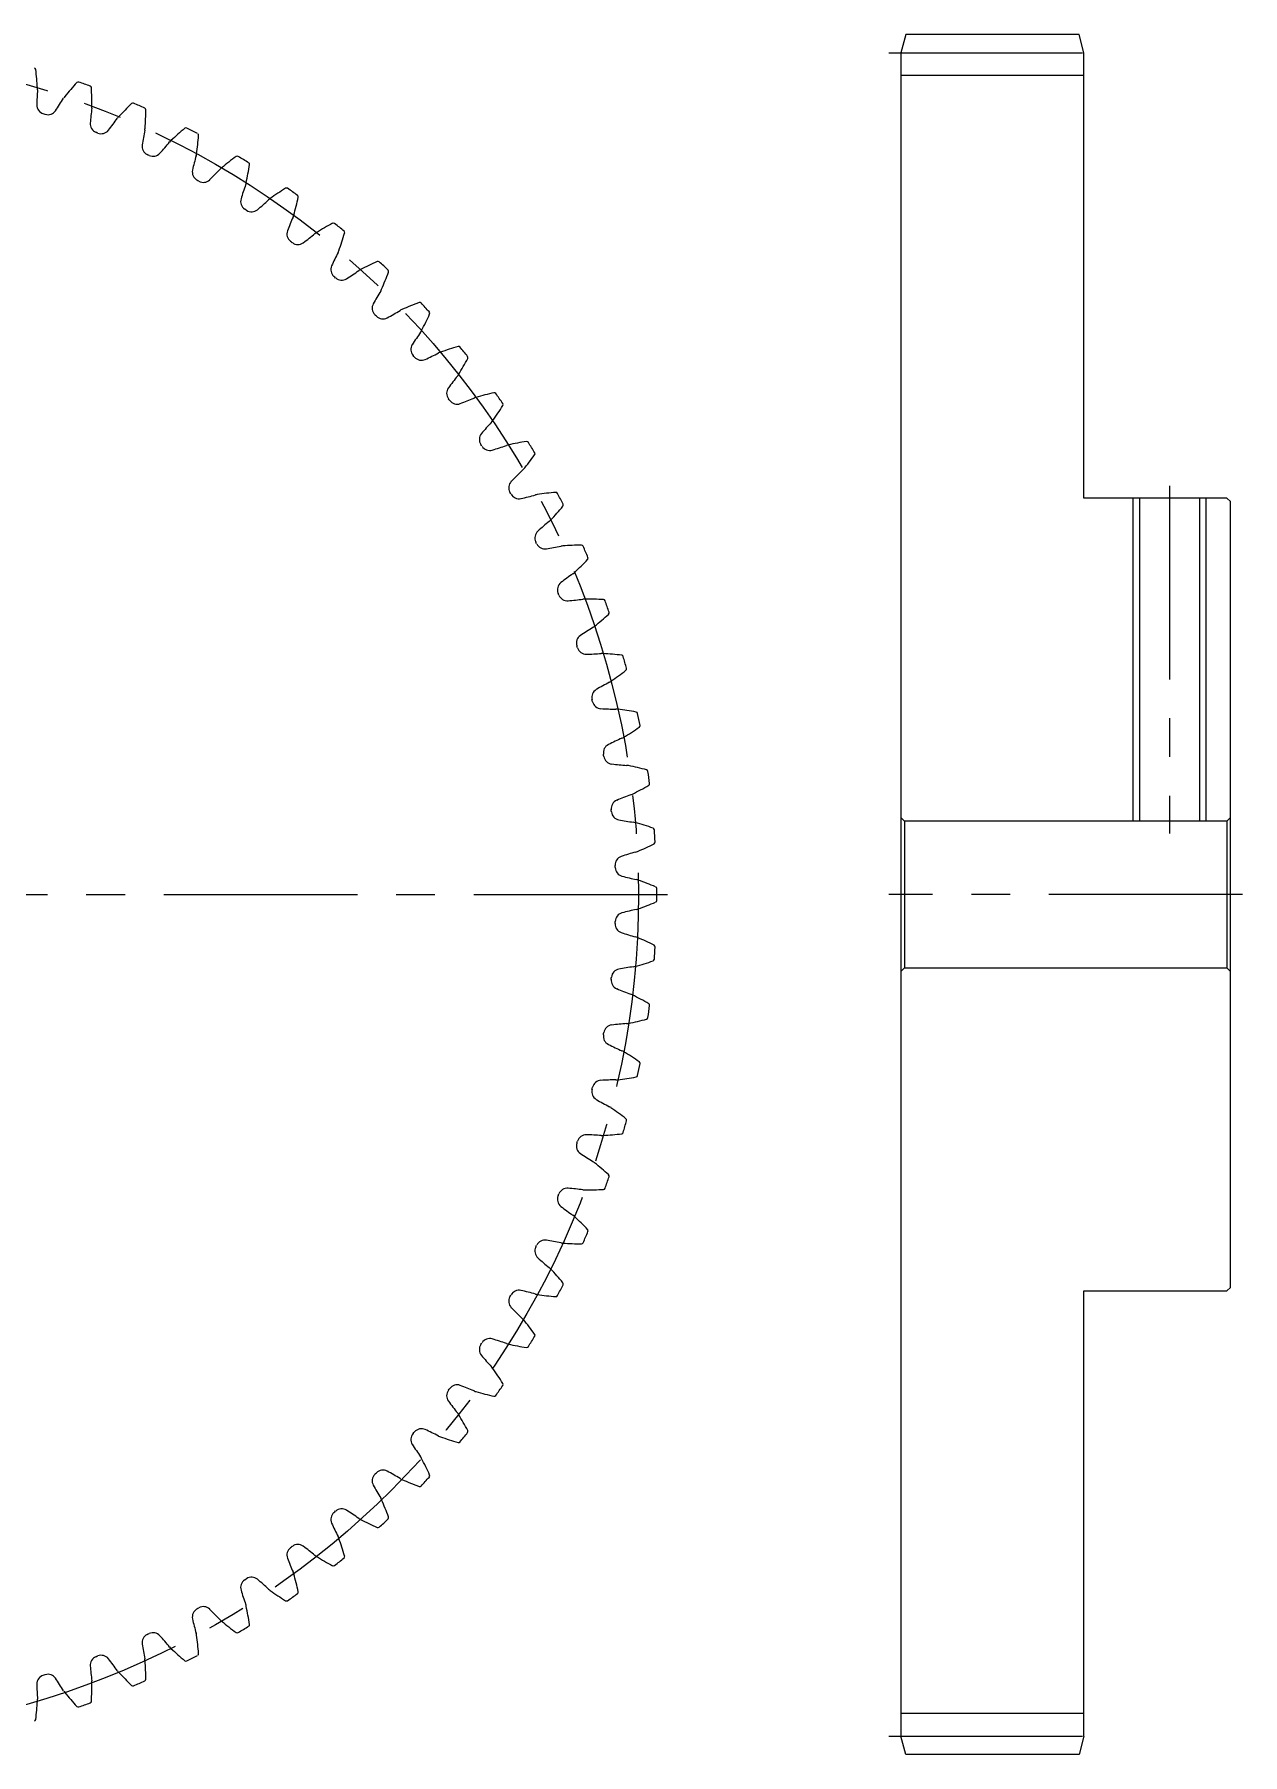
# Model space of a CAD drawing. Extents: x -1 to 189, y -8 to 152.
# Drawn here: x 90 to 189, y 10 to 151 of the extents above; entities that cross this region are included whole.
import ezdxf

# ---------------------------------------------------------------- set-up
doc = ezdxf.new("R2010")
doc.units = 0
doc.header["$LTSCALE"] = 0.5
doc.linetypes.add('CENTER', pattern=[50.8, 31.75, -6.35, 6.35, -6.35])
for name, color, linetype in [('MSM_CENTER', 1, 'CENTER'), ('MSM_CONTINUOUS', 7, 'CONTINUOUS'), ('MSM_NARROW', 5, 'CONTINUOUS')]:
    doc.layers.add(name, color=color, linetype=linetype)

msp = doc.modelspace()

# ---------------------------------------------------------------- linework, layer by layer
at = {"layer": 'MSM_CENTER'}
for p, q in [((160, 149.5), (177, 149.5)), ((183, 114), (183, 85.5)), ((-1, 80.5), (142, 80.5)), ((189, 80.5), (160, 80.5)), ((160, 11.5), (177, 11.5))]:
    msp.add_line(p, q, dxfattribs=at)
msp.add_circle((70.5, 80.5), 69, dxfattribs=at)
at = {"layer": 'MSM_CONTINUOUS'}
for p, q in [((161.4, 151), (161, 149.5)), ((175.6, 151), (161.4, 151)), ((176, 149.5), (175.6, 151)), ((161, 149.5), (161, 11.5)), ((176, 113), (176, 149.5)), ((176, 147.62), (161, 147.62)), ((187.7, 113), (176, 113)), ((180.54, 113), (180.54, 86.5)), ((185.46, 113), (185.46, 86.5)), ((188, 112.7), (187.7, 113)), ((188, 48.3), (188, 112.7)), ((161, 86.8), (161.3, 86.5)), ((161.3, 86.5), (161.3, 74.5)), ((187.7, 86.5), (161.3, 86.5)), ((187.7, 86.5), (188, 86.8)), ((187.7, 86.5), (187.7, 74.5)), ((161.3, 74.5), (161, 74.2)), ((161.3, 74.5), (187.7, 74.5)), ((188, 74.2), (187.7, 74.5)), ((176, 11.5), (176, 48)), ((176, 48), (187.7, 48)), ((187.7, 48), (188, 48.3)), ((176, 13.37), (161, 13.37)), ((161.4, 10), (161, 11.5)), ((176, 11.5), (175.6, 10)), ((175.6, 10), (161.4, 10))]:
    msp.add_line(p, q, dxfattribs=at)
for centre, radius, start, end in [((89.96, 148.11), 0.15, 7.1475, 73.9418), ((67.29, 145.26), 23, 3.3696, 7.1475), ((110.47, 131.56), 23, 137.6351, 141.413), ((93.59, 146.95), 0.15, 70.8408, 137.6351), ((70.5, 80.5), 70.5, 70.0287, 70.8408), ((94.53, 146.62), 0.15, 3.2344, 70.0287), ((110.64, 145), 20.44, 175.9328, 179.3562), ((90.95, 145.22), 0.75, 179.3562, 252.4682), ((89, 146.54), 1.25, 355.8787, 3.3696), ((74.9, 156.34), 20.44, 325.4264, 328.8498), ((93.47, 145.12), 1.25, 141.413, 148.9039), ((71.71, 145.33), 23, 359.4565, 3.2344), ((113.86, 128.71), 23, 133.7221, 137.5), ((98.07, 145.22), 0.15, 66.9278, 133.7221), ((70.5, 80.5), 70.5, 66.1157, 66.9278), ((70.5, 80.5), 67.12, 72.3144, 72.4682), ((91.12, 145.17), 0.75, 252.3144, 325.4264), ((114.95, 142.11), 20.44, 172.0197, 175.4432), ((93.47, 145.12), 1.25, 351.9657, 359.4565), ((80.07, 155.87), 20.44, 321.5133, 324.9368), ((97.82, 143.41), 1.25, 137.5, 144.9909), ((98.98, 144.83), 0.15, 359.3214, 66.1157), ((76.14, 145.1), 23, 355.5435, 359.3214), ((95.32, 143.68), 0.75, 175.4432, 248.5552), ((70.5, 80.5), 67.12, 68.4013, 68.5552), ((95.48, 143.61), 0.75, 248.4014, 321.5133), ((119.05, 138.93), 20.44, 168.1067, 171.5301), ((97.82, 143.41), 1.25, 348.0526, 355.5435), ((117.05, 125.64), 23, 129.809, 133.587), ((102.42, 143.19), 0.15, 63.0148, 129.809), ((70.5, 80.5), 70.5, 62.2026, 63.0148), ((80.53, 144.56), 23, 351.6304, 355.4084), ((103.31, 142.73), 0.15, 355.4084, 62.2026), ((99.57, 141.84), 0.75, 171.5301, 244.6421), ((70.5, 80.5), 67.12, 64.4883, 64.6421), ((99.73, 141.76), 0.75, 244.4883, 317.6003), ((85.19, 155.04), 20.44, 317.6003, 321.0237), ((102.05, 141.39), 1.25, 133.587, 141.0778), ((122.92, 135.49), 20.44, 164.1937, 167.6171), ((102.05, 141.39), 1.25, 344.1396, 351.6304), ((106.63, 140.87), 0.15, 59.1017, 125.896), ((103.69, 139.71), 0.75, 167.6171, 240.7291), ((90.24, 153.86), 20.44, 313.6873, 317.1107), ((106.14, 139.1), 1.25, 129.6739, 137.1648), ((120.02, 122.36), 23, 125.896, 129.6739), ((70.5, 80.5), 70.5, 58.2896, 59.1017), ((84.88, 143.73), 23, 347.7174, 351.4953), ((107.48, 140.35), 0.15, 351.4953, 58.2896), ((70.5, 80.5), 67.12, 60.5753, 60.7291), ((103.85, 139.62), 0.75, 240.5753, 313.6873), ((126.55, 131.78), 20.44, 160.2806, 163.7041), ((106.14, 139.1), 1.25, 340.2265, 347.7174), ((122.76, 118.88), 23, 121.9829, 125.7609), ((110.66, 138.26), 0.15, 55.1887, 121.9829), ((70.5, 80.5), 70.5, 54.3765, 55.1887), ((107.65, 137.31), 0.75, 163.7041, 236.816), ((95.2, 152.34), 20.44, 309.7742, 313.1977), ((110.05, 136.53), 1.25, 125.7609, 133.2517), ((89.16, 142.6), 23, 343.8043, 347.5823), ((111.48, 137.68), 0.15, 347.5824, 54.3765), ((70.5, 80.5), 67.12, 56.6622, 56.816), ((107.8, 137.21), 0.75, 236.6623, 309.7742), ((129.92, 127.83), 20.44, 156.3676, 159.791), ((110.05, 136.53), 1.25, 336.3135, 343.8043), ((125.26, 115.22), 23, 118.0699, 121.8478), ((114.51, 135.38), 0.15, 51.2756, 118.0699), ((70.5, 80.5), 70.5, 50.4635, 51.2756), ((111.44, 134.64), 0.75, 159.791, 232.903), ((70.5, 80.5), 67.12, 52.7492, 52.903), ((100.05, 150.49), 20.44, 305.8612, 309.2846), ((113.78, 133.7), 1.25, 121.8478, 129.3387), ((93.35, 141.18), 23, 339.8913, 343.6692), ((115.28, 134.76), 0.15, 343.6692, 50.4635), ((111.59, 134.53), 0.75, 232.7492, 305.8612), ((133.01, 123.67), 20.44, 152.4545, 155.878), ((113.78, 133.7), 1.25, 332.4004, 339.8913), ((115.04, 131.72), 0.75, 155.878, 228.99), ((70.5, 80.5), 67.12, 48.8361, 48.99), ((104.75, 148.31), 20.44, 301.9481, 305.3716), ((117.31, 130.62), 1.25, 117.9348, 125.4256), ((127.5, 111.4), 23, 114.1569, 117.9348), ((118.15, 132.25), 0.15, 47.3626, 114.1569), ((70.5, 80.5), 70.5, 46.5505, 47.3626), ((97.44, 139.48), 23, 335.9783, 339.7562), ((118.88, 131.57), 0.15, 339.7563, 46.5505), ((115.18, 131.6), 0.75, 228.8362, 301.9481), ((135.81, 119.3), 20.44, 148.5415, 151.9649), ((117.31, 130.62), 1.25, 328.4874, 335.9783), ((118.43, 128.56), 0.75, 151.9649, 225.0769), ((109.3, 145.81), 20.44, 298.0351, 301.4585), ((120.62, 127.31), 1.25, 114.0217, 121.5126), ((129.48, 107.44), 23, 110.2438, 114.0217), ((121.57, 128.88), 0.15, 43.4495, 110.2438), ((70.5, 80.5), 70.5, 42.6374, 43.4495), ((70.5, 80.5), 67.12, 44.9231, 45.0769), ((118.56, 128.43), 0.75, 224.9231, 298.0351), ((101.4, 137.5), 23, 332.0652, 335.8431), ((122.25, 128.15), 0.15, 335.8431, 42.6374), ((121.6, 125.18), 0.75, 148.0519, 221.1639), ((138.31, 114.75), 20.44, 144.6284, 148.0519), ((120.62, 127.31), 1.25, 324.5744, 332.0652), ((70.5, 80.5), 67.12, 41.01, 41.1639), ((121.72, 125.04), 0.75, 221.0101, 294.122), ((113.67, 143.01), 20.44, 294.122, 297.5455), ((123.7, 123.78), 1.25, 110.1087, 117.5996), ((131.18, 103.35), 23, 106.3308, 110.1087), ((124.76, 125.28), 0.15, 39.5365, 106.3308), ((105.22, 135.26), 23, 328.1522, 331.9301), ((70.5, 80.5), 70.5, 38.7244, 39.5365), ((125.38, 124.51), 0.15, 331.9301, 38.7244), ((140.49, 110.05), 20.44, 140.7154, 144.1388), ((123.7, 123.78), 1.25, 320.6613, 328.1522), ((124.53, 121.59), 0.75, 144.1388, 217.2508), ((132.6, 99.16), 23, 102.4177, 106.1957), ((127.68, 121.48), 0.15, 35.6235, 102.4177), ((70.5, 80.5), 70.5, 34.8113, 35.6235), ((70.5, 80.5), 67.12, 37.097, 37.2508), ((124.64, 121.44), 0.75, 217.097, 290.209), ((117.83, 139.92), 20.44, 290.209, 293.6324), ((126.53, 120.05), 1.25, 106.1957, 113.6865), ((108.88, 132.76), 23, 324.2391, 328.0171), ((128.26, 120.66), 0.15, 328.0171, 34.8113), ((142.34, 105.2), 20.44, 136.8023, 140.2258), ((126.53, 120.05), 1.25, 316.7483, 324.2391), ((127.21, 117.8), 0.75, 140.2258, 213.3378), ((70.5, 80.5), 67.12, 33.184, 33.3378), ((127.31, 117.65), 0.75, 213.184, 286.2959), ((121.78, 136.55), 20.44, 286.2959, 289.7194), ((129.1, 116.14), 1.25, 102.2826, 109.7735), ((133.73, 94.88), 23, 98.5047, 102.2826), ((130.35, 117.48), 0.15, 31.7104, 98.5047), ((70.5, 80.5), 70.5, 30.8983, 31.7104), ((112.36, 130.02), 23, 320.3261, 324.104), ((130.87, 116.63), 0.15, 324.1041, 30.8983), ((129.62, 113.85), 0.75, 136.3127, 209.4247), ((143.86, 100.24), 20.44, 132.8893, 136.3127), ((129.1, 116.14), 1.25, 312.8352, 320.3261), ((70.5, 80.5), 67.12, 29.2709, 29.4247), ((129.71, 113.69), 0.75, 209.271, 282.3829), ((125.49, 132.92), 20.44, 282.3829, 285.8063), ((131.39, 112.05), 1.25, 98.3696, 105.8604), ((134.56, 90.53), 23, 94.5916, 98.3696), ((132.73, 113.31), 0.15, 27.7974, 94.5916), ((70.5, 80.5), 70.5, 26.9852, 27.7974), ((115.64, 127.05), 23, 316.413, 320.191), ((133.19, 112.42), 0.15, 320.1911, 26.9852), ((131.76, 109.73), 0.75, 132.3997, 205.5117), ((145.04, 95.19), 20.44, 128.9763, 132.3997), ((131.39, 112.05), 1.25, 308.9222, 316.413), ((70.5, 80.5), 67.12, 25.3579, 25.5117), ((131.84, 109.57), 0.75, 205.3579, 278.4699), ((128.93, 129.05), 20.44, 278.4699, 281.8933), ((133.41, 107.82), 1.25, 94.4565, 101.9474), ((135.1, 86.14), 23, 90.6786, 94.4565), ((134.83, 108.98), 0.15, 23.8843, 90.6786), ((70.5, 80.5), 70.5, 23.0722, 23.8843), ((118.71, 123.86), 23, 312.5, 316.2779), ((135.22, 108.07), 0.15, 316.2781, 23.0722), ((133.61, 105.48), 0.75, 128.4867, 201.5987), ((145.87, 90.07), 20.44, 125.0632, 128.4867), ((133.41, 107.82), 1.25, 305.0091, 312.5), ((70.5, 80.5), 67.12, 21.4448, 21.5987), ((133.68, 105.32), 0.75, 201.4449, 274.5568), ((132.11, 124.95), 20.44, 274.5568, 277.9803), ((135.12, 103.47), 1.25, 90.5435, 98.0343), ((135.33, 81.71), 23, 86.7656, 90.5435), ((136.62, 104.53), 0.15, 19.9713, 86.7656), ((70.5, 80.5), 70.5, 19.1592, 19.9713), ((121.56, 120.47), 23, 308.587, 312.3649), ((136.95, 103.59), 0.15, 312.3649, 19.1592), ((135.17, 101.12), 0.75, 124.5736, 197.6856), ((146.34, 84.9), 20.44, 121.1502, 124.5736), ((135.12, 103.47), 1.25, 301.0961, 308.587), ((70.5, 80.5), 67.12, 17.5318, 17.6856), ((135.22, 100.95), 0.75, 197.5318, 270.6438), ((135, 120.64), 20.44, 270.6438, 274.0672), ((136.54, 99), 1.25, 86.6304, 94.1213), ((135.26, 77.29), 23, 82.8525, 86.6304), ((124.16, 116.89), 23, 304.6739, 308.4518), ((138.11, 99.96), 0.15, 16.0582, 82.8525), ((70.5, 80.5), 70.5, 15.2461, 16.0582), ((138.37, 99), 0.15, 308.4518, 15.2461), ((136.42, 96.66), 0.75, 120.6606, 193.7726), ((146.47, 79.72), 20.44, 117.2371, 120.6606), ((136.54, 99), 1.25, 297.1831, 304.6739), ((70.5, 80.5), 67.12, 13.6187, 13.7726), ((136.47, 96.48), 0.75, 193.6188, 266.7307), ((137.59, 116.14), 20.44, 266.7307, 270.1542), ((137.65, 94.45), 1.25, 82.7174, 90.2082), ((134.89, 72.88), 23, 78.9395, 82.7174), ((139.28, 95.3), 0.15, 12.1452, 78.9395), ((70.5, 80.5), 70.5, 11.3331, 12.1452), ((146.24, 74.54), 20.44, 113.3241, 116.7475), ((137.65, 94.45), 1.25, 293.27, 300.7609), ((126.52, 113.15), 23, 300.7609, 304.5388), ((139.48, 94.32), 0.15, 304.5388, 11.3331), ((137.37, 92.12), 0.75, 116.7475, 189.8595), ((70.5, 80.5), 67.12, 9.7057, 9.8595), ((137.4, 91.94), 0.75, 189.7057, 262.8177), ((139.87, 111.48), 20.44, 262.8177, 266.2411), ((138.45, 89.84), 1.25, 78.8043, 86.2952), ((134.22, 68.5), 23, 75.0264, 78.8043), ((140.13, 90.57), 0.15, 8.2322, 75.0264), ((70.5, 80.5), 70.5, 7.42, 8.2322), ((128.62, 109.25), 23, 296.8478, 300.6258), ((140.26, 89.59), 0.15, 300.6259, 7.42), ((138.01, 87.53), 0.75, 112.8345, 185.9465), ((70.5, 80.5), 67.12, 5.7926, 5.9465), ((145.65, 69.38), 20.44, 109.411, 112.8345), ((138.45, 89.84), 1.25, 289.357, 296.8478), ((138.03, 87.35), 0.75, 185.7927, 258.9046), ((141.82, 106.68), 20.44, 258.9046, 262.3281), ((138.92, 85.18), 1.25, 74.8913, 82.3822), ((133.25, 64.18), 23, 71.1134, 74.8913), ((130.45, 105.21), 23, 292.9348, 296.7127), ((140.65, 85.8), 0.15, 4.3191, 71.1134), ((140.72, 84.8), 0.15, 296.7127, 3.507), ((70.5, 80.5), 70.5, 3.507, 4.3191), ((138.33, 82.91), 0.75, 108.9214, 182.0334), ((144.72, 64.28), 20.44, 105.498, 108.9214), ((138.92, 85.18), 1.25, 285.4439, 292.9348), ((70.5, 80.5), 67.12, 1.8796, 2.0334), ((138.34, 82.73), 0.75, 181.8796, 254.9916), ((143.44, 101.75), 20.44, 254.9916, 258.415), ((139.08, 80.5), 1.25, 70.9783, 78.4691), ((131.99, 59.93), 23, 67.2003, 70.9783), ((140.85, 81), 0.15, 0.4061, 67.2003), ((70.5, 80.5), 70.5, 359.5939, 0.4061), ((138.34, 78.27), 0.75, 105.0084, 178.1204), ((143.44, 59.25), 20.44, 101.585, 105.0084), ((139.08, 80.5), 1.25, 281.5309, 289.0217), ((131.99, 101.07), 23, 289.0217, 292.7997), ((140.85, 80), 0.15, 292.7998, 359.5939), ((70.5, 80.5), 67.12, 357.9666, 358.1204), ((138.33, 78.09), 0.75, 177.9666, 251.0786), ((144.72, 96.72), 20.44, 251.0786, 254.502), ((138.92, 75.82), 1.25, 67.0652, 74.5561), ((130.45, 55.79), 23, 63.2873, 67.0652), ((140.72, 76.2), 0.15, 356.493, 63.2873), ((70.5, 80.5), 70.5, 355.6809, 356.493), ((133.25, 96.82), 23, 285.1087, 288.8866), ((140.65, 75.2), 0.15, 288.8868, 355.6809), ((70.5, 80.5), 67.12, 354.0535, 354.2074), ((138.01, 73.47), 0.75, 174.0536, 247.1655), ((138.03, 73.65), 0.75, 101.0954, 174.2074), ((141.82, 54.32), 20.44, 97.6719, 101.0954), ((138.92, 75.82), 1.25, 277.6178, 285.1087), ((145.65, 91.62), 20.44, 247.1655, 250.589), ((138.45, 71.16), 1.25, 63.1522, 70.643), ((128.62, 51.75), 23, 59.3742, 63.1522), ((70.5, 80.5), 70.5, 351.7678, 352.58), ((140.26, 71.41), 0.15, 352.58, 59.3742), ((70.5, 80.5), 67.12, 350.1405, 350.2943), ((137.4, 69.06), 0.75, 97.1823, 170.2943), ((139.87, 49.52), 20.44, 93.7589, 97.1823), ((138.45, 71.16), 1.25, 273.7048, 281.1957), ((134.22, 92.5), 23, 281.1957, 284.9736), ((140.13, 70.43), 0.15, 284.9736, 351.7678), ((137.37, 68.88), 0.75, 170.1405, 243.2525), ((146.24, 86.46), 20.44, 243.2525, 246.6759), ((137.65, 66.55), 1.25, 59.2391, 66.73), ((126.52, 47.85), 23, 55.4612, 59.2391), ((70.5, 80.5), 70.5, 347.8548, 348.6669), ((139.48, 66.68), 0.15, 348.6669, 55.4612), ((136.47, 64.52), 0.75, 93.2693, 166.3813), ((137.59, 44.86), 20.44, 89.8458, 93.2693), ((137.65, 66.55), 1.25, 269.7918, 277.2826), ((134.89, 88.12), 23, 277.2826, 281.0605), ((139.28, 65.7), 0.15, 281.0605, 347.8548), ((136.42, 64.34), 0.75, 166.2275, 239.3394), ((70.5, 80.5), 67.12, 346.2274, 346.3813), ((146.47, 81.28), 20.44, 239.3394, 242.7629), ((136.54, 62), 1.25, 55.3261, 62.8169), ((124.16, 44.11), 23, 51.5482, 55.3261), ((138.37, 62), 0.15, 344.7539, 51.5482), ((135.22, 60.05), 0.75, 89.3562, 162.4682), ((135, 40.36), 20.44, 85.9328, 89.3562), ((136.54, 62), 1.25, 265.8787, 273.3696), ((135.26, 83.71), 23, 273.3696, 277.1475), ((138.11, 61.04), 0.15, 277.1476, 343.9418), ((70.5, 80.5), 70.5, 343.9418, 344.7539), ((135.17, 59.88), 0.75, 162.3144, 235.4264), ((70.5, 80.5), 67.12, 342.3144, 342.4682), ((146.34, 76.1), 20.44, 235.4264, 238.8498), ((135.12, 57.53), 1.25, 51.413, 58.9039), ((121.56, 40.53), 23, 47.6351, 51.413), ((133.68, 55.68), 0.75, 85.4432, 158.5552), ((132.11, 36.05), 20.44, 82.0197, 85.4432), ((136.62, 56.47), 0.15, 273.2344, 340.0287), ((70.5, 80.5), 70.5, 340.0287, 340.8408), ((136.95, 57.41), 0.15, 340.8408, 47.6351), ((133.61, 55.52), 0.75, 158.4014, 231.5133), ((70.5, 80.5), 67.12, 338.4013, 338.5552), ((135.12, 57.53), 1.25, 261.9657, 269.4565), ((135.33, 79.29), 23, 269.4565, 273.2344), ((145.87, 70.93), 20.44, 231.5133, 234.9368), ((133.41, 53.18), 1.25, 47.5, 54.9909), ((118.71, 37.14), 23, 43.7221, 47.5), ((131.84, 51.43), 0.75, 81.5301, 154.6421), ((128.93, 31.95), 20.44, 78.1067, 81.5301), ((70.5, 80.5), 70.5, 336.1157, 336.9278), ((135.22, 52.93), 0.15, 336.9278, 43.7221), ((131.76, 51.27), 0.75, 154.4883, 227.6003), ((70.5, 80.5), 67.12, 334.4883, 334.6421), ((133.41, 53.18), 1.25, 258.0526, 265.5435), ((135.1, 74.86), 23, 265.5435, 269.3214), ((134.83, 52.02), 0.15, 269.3214, 336.1157), ((145.04, 65.81), 20.44, 227.6003, 231.0237), ((131.39, 48.95), 1.25, 43.587, 51.0778), ((115.64, 33.95), 23, 39.809, 43.587), ((129.71, 47.31), 0.75, 77.6171, 150.7291), ((125.49, 28.08), 20.44, 74.1937, 77.6171), ((70.5, 80.5), 70.5, 332.2026, 333.0148), ((133.19, 48.58), 0.15, 333.0148, 39.809), ((129.62, 47.15), 0.75, 150.5753, 223.6873), ((70.5, 80.5), 67.12, 330.5753, 330.7291), ((143.86, 60.76), 20.44, 223.6873, 227.1107), ((131.39, 48.95), 1.25, 254.1396, 261.6304), ((134.56, 70.47), 23, 261.6304, 265.4084), ((132.73, 47.69), 0.15, 265.4084, 332.2026), ((129.1, 44.86), 1.25, 39.6739, 47.1648), ((112.36, 30.98), 23, 35.896, 39.6739), ((70.5, 80.5), 67.12, 326.6622, 326.816), ((127.31, 43.35), 0.75, 73.7041, 146.816), ((121.78, 24.45), 20.44, 70.2806, 73.7041), ((70.5, 80.5), 70.5, 328.2896, 329.1017), ((130.87, 44.37), 0.15, 329.1017, 35.896), ((127.21, 43.2), 0.75, 146.6623, 219.7742), ((142.34, 55.8), 20.44, 219.7742, 223.1977), ((129.1, 44.86), 1.25, 250.2265, 257.7174), ((133.73, 66.12), 23, 257.7174, 261.4953), ((130.35, 43.52), 0.15, 261.4953, 328.2896), ((126.53, 40.95), 1.25, 35.7609, 43.2517), ((108.88, 28.24), 23, 31.9829, 35.7609), ((124.53, 39.41), 0.75, 142.7491, 215.8612), ((70.5, 80.5), 67.12, 322.7492, 322.903), ((124.64, 39.56), 0.75, 69.791, 142.903), ((117.83, 21.08), 20.44, 66.3676, 69.791), ((126.53, 40.95), 1.25, 246.3135, 253.8043), ((132.6, 61.84), 23, 253.8043, 257.5823), ((70.5, 80.5), 70.5, 324.3765, 325.1887), ((128.26, 40.34), 0.15, 325.1887, 31.9829), ((140.49, 50.95), 20.44, 215.8612, 219.2846), ((127.68, 39.52), 0.15, 257.5823, 324.3765), ((121.72, 35.96), 0.75, 65.878, 138.99), ((123.7, 37.22), 1.25, 31.8478, 39.3387), ((105.22, 25.74), 23, 28.0699, 31.8478), ((121.6, 35.82), 0.75, 138.8362, 211.9481), ((138.31, 46.25), 20.44, 211.9481, 215.3716), ((70.5, 80.5), 67.12, 318.8361, 318.99), ((113.67, 17.99), 20.44, 62.4545, 65.878), ((123.7, 37.22), 1.25, 242.4004, 249.8913), ((131.18, 57.65), 23, 249.8913, 253.6692), ((124.76, 35.72), 0.15, 253.6692, 320.4635), ((70.5, 80.5), 70.5, 320.4635, 321.2756), ((125.38, 36.49), 0.15, 321.2756, 28.0699), ((120.62, 33.69), 1.25, 27.9348, 35.4256), ((101.4, 23.5), 23, 24.1569, 27.9348), ((118.43, 32.44), 0.75, 134.9231, 208.0351), ((70.5, 80.5), 67.12, 314.9231, 315.0769), ((118.56, 32.57), 0.75, 61.9649, 135.0769), ((109.3, 15.19), 20.44, 58.5415, 61.9649), ((120.62, 33.69), 1.25, 238.4874, 245.9783), ((129.48, 53.56), 23, 245.9783, 249.7562), ((70.5, 80.5), 70.5, 316.5505, 317.3626), ((122.25, 32.85), 0.15, 317.3626, 24.1569), ((135.81, 41.7), 20.44, 208.0351, 211.4585), ((117.31, 30.38), 1.25, 24.0217, 31.5126), ((121.57, 32.12), 0.15, 249.7562, 316.5505), ((115.04, 29.28), 0.75, 131.0101, 204.122), ((70.5, 80.5), 67.12, 311.01, 311.1639), ((115.18, 29.4), 0.75, 58.0519, 131.1639), ((104.75, 12.69), 20.44, 54.6284, 58.0519), ((97.44, 21.52), 23, 20.2438, 24.0217), ((133.01, 37.33), 20.44, 204.122, 207.5455), ((117.31, 30.38), 1.25, 234.5744, 242.0652), ((127.5, 49.6), 23, 242.0652, 245.8431), ((118.15, 28.75), 0.15, 245.8431, 312.6374), ((70.5, 80.5), 70.5, 312.6374, 313.4495), ((118.88, 29.43), 0.15, 313.4495, 20.2438), ((111.44, 26.36), 0.75, 127.097, 200.209), ((70.5, 80.5), 67.12, 307.097, 307.2508), ((111.59, 26.47), 0.75, 54.1388, 127.2508), ((100.05, 10.51), 20.44, 50.7154, 54.1388), ((113.78, 27.3), 1.25, 20.1087, 27.5996), ((93.35, 19.82), 23, 16.3308, 20.1087), ((129.92, 33.17), 20.44, 200.209, 203.6324), ((113.78, 27.3), 1.25, 230.6613, 238.1522), ((125.26, 45.78), 23, 238.1522, 241.9301), ((114.51, 25.62), 0.15, 241.9301, 308.7244), ((70.5, 80.5), 70.5, 308.7244, 309.5365), ((115.28, 26.24), 0.15, 309.5365, 16.3308), ((107.65, 23.69), 0.75, 123.184, 196.2959), ((70.5, 80.5), 67.12, 303.184, 303.3378), ((107.8, 23.79), 0.75, 50.2258, 123.3378), ((95.2, 8.66), 20.44, 46.8023, 50.2258), ((110.05, 24.47), 1.25, 16.1957, 23.6865), ((89.16, 18.4), 23, 12.4177, 16.1957), ((126.55, 29.22), 20.44, 196.2959, 199.7194), ((110.05, 24.47), 1.25, 226.7483, 234.2391), ((122.76, 42.12), 23, 234.2391, 238.0171), ((110.66, 22.74), 0.15, 238.0171, 304.8113), ((70.5, 80.5), 70.5, 304.8113, 305.6235), ((111.48, 23.32), 0.15, 305.6235, 12.4177), ((103.69, 21.29), 0.75, 119.2709, 192.3829), ((70.5, 80.5), 67.12, 299.2709, 299.4247), ((103.85, 21.38), 0.75, 46.3127, 119.4247), ((90.24, 7.14), 20.44, 42.8893, 46.3127), ((106.14, 21.9), 1.25, 12.2826, 19.7735), ((84.88, 17.27), 23, 8.5047, 12.2826), ((99.57, 19.16), 0.75, 115.3579, 188.4699), ((70.5, 80.5), 67.12, 295.3579, 295.5117), ((99.73, 19.24), 0.75, 42.3997, 115.5117), ((85.19, 5.96), 20.44, 38.9763, 42.3997), ((122.92, 25.51), 20.44, 192.3829, 195.8063), ((102.05, 19.61), 1.25, 8.3696, 15.8604), ((80.53, 16.44), 23, 4.5916, 8.3696), ((106.14, 21.9), 1.25, 222.8352, 230.3261), ((120.02, 38.64), 23, 230.3261, 234.104), ((106.63, 20.13), 0.15, 234.104, 300.8983), ((70.5, 80.5), 70.5, 300.8983, 301.7104), ((107.48, 20.65), 0.15, 301.7104, 8.5047), ((119.05, 22.07), 20.44, 188.4699, 191.8933), ((102.05, 19.61), 1.25, 218.9222, 226.413), ((117.05, 35.36), 23, 226.413, 230.191), ((95.32, 17.32), 0.75, 111.4449, 184.5568), ((114.95, 18.89), 20.44, 184.5568, 187.9803), ((70.5, 80.5), 67.12, 291.4448, 291.5987), ((95.48, 17.39), 0.75, 38.4867, 111.5987), ((80.07, 5.13), 20.44, 35.0632, 38.4867), ((97.82, 17.59), 1.25, 4.4565, 11.9474), ((76.14, 15.9), 23, 0.6786, 4.4565), ((102.42, 17.81), 0.15, 230.191, 296.9852), ((70.5, 80.5), 70.5, 296.9852, 297.7974), ((103.31, 18.27), 0.15, 297.7974, 4.5916), ((90.95, 15.78), 0.75, 107.5318, 180.6438), ((110.64, 16), 20.44, 180.6438, 184.0672), ((70.5, 80.5), 67.12, 287.5318, 287.6856), ((91.12, 15.83), 0.75, 34.5736, 107.6856), ((74.9, 4.66), 20.44, 31.1502, 34.5736), ((71.71, 15.67), 23, 356.7656, 0.5435), ((93.47, 15.88), 1.25, 0.5435, 8.0343), ((97.82, 17.59), 1.25, 215.0091, 222.5), ((113.86, 32.29), 23, 222.5, 226.2779), ((98.07, 15.78), 0.15, 226.2779, 293.0722), ((70.5, 80.5), 70.5, 293.0722, 293.8843), ((98.98, 16.17), 0.15, 293.8843, 0.6786), ((67.29, 15.74), 23, 352.8525, 356.6304), ((89, 14.46), 1.25, 356.6304, 4.1213), ((93.47, 15.88), 1.25, 211.0961, 218.587), ((110.47, 29.44), 23, 218.587, 222.3649), ((70.5, 80.5), 70.5, 289.1592, 289.9713), ((94.53, 14.38), 0.15, 289.9713, 356.7656), ((89.96, 12.89), 0.15, 286.0582, 352.8525), ((93.59, 14.05), 0.15, 222.3649, 289.1592)]:
    msp.add_arc(centre, radius, start, end, dxfattribs=at)
at = {"layer": 'MSM_NARROW'}
for p, q in [((180, 113), (180, 86.5)), ((186, 113), (186, 86.5))]:
    msp.add_line(p, q, dxfattribs=at)

doc.saveas('drawing.dxf')
